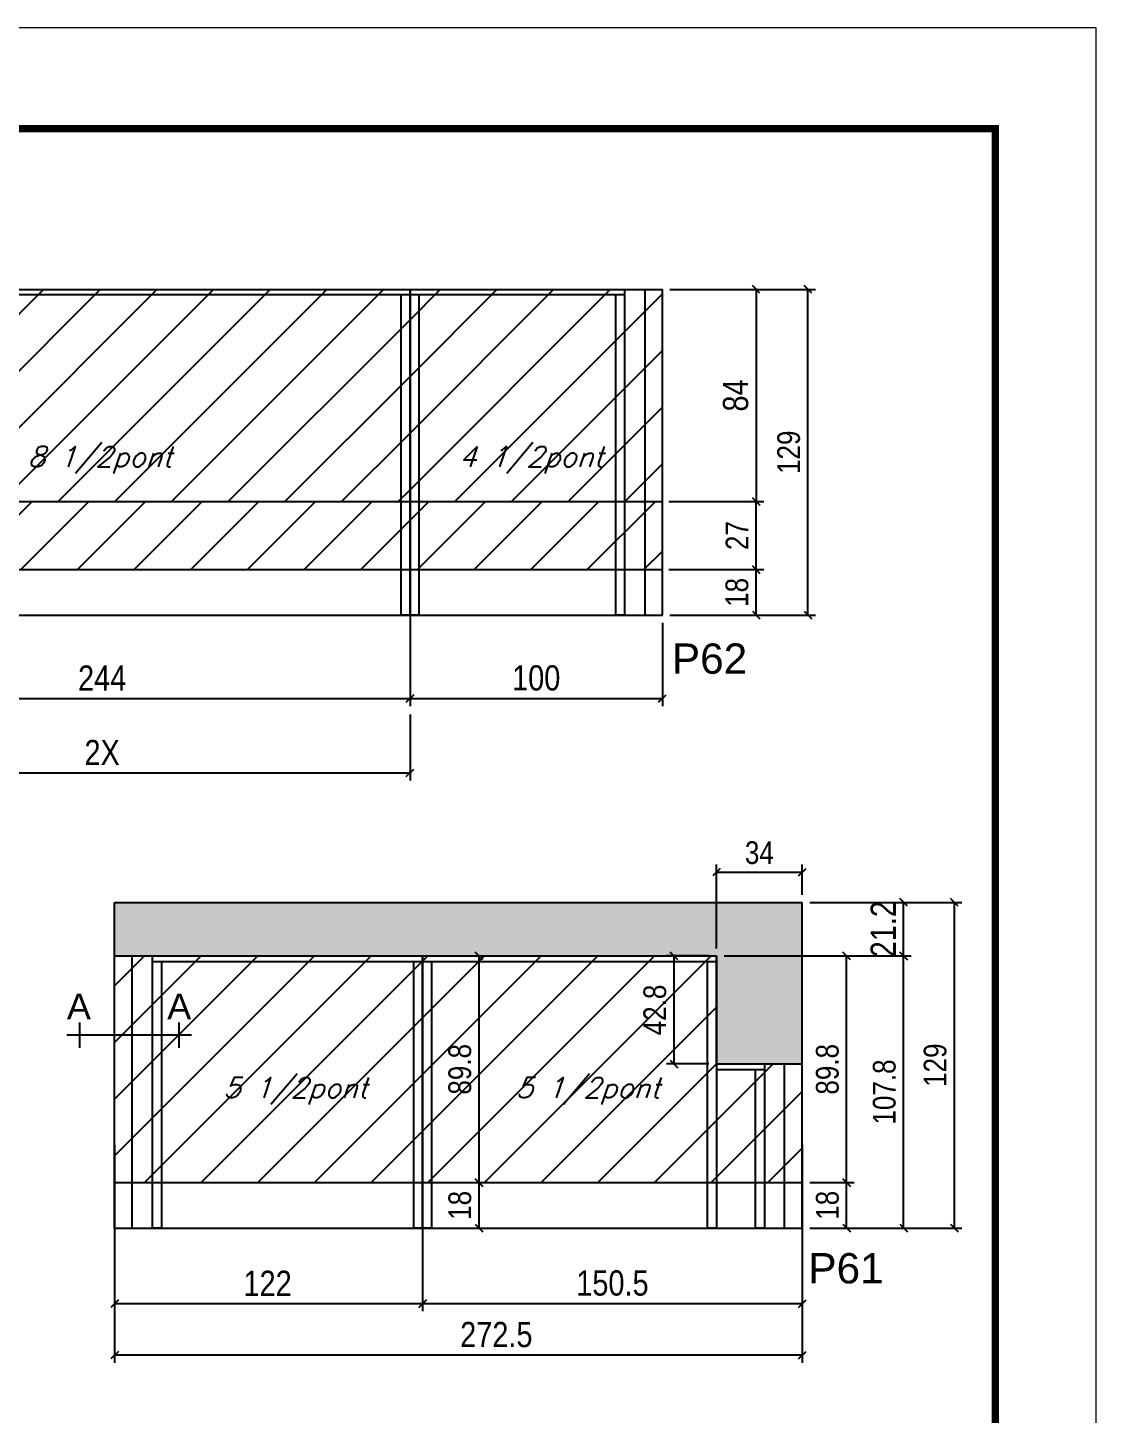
# Model space of a CAD drawing. Extents: x -20960 to -5926, y -2106 to 21915.
# Drawn here: x -9547 to -9123, y 14475 to 15024 of the extents above; entities that cross this region are included whole.
import ezdxf
from ezdxf.enums import TextEntityAlignment as Align

# ---------------------------------------------------------------- set-up
doc = ezdxf.new("R2010")
doc.units = 0
doc.linetypes.add('DASHED', pattern=[0.75, 0.5, -0.25])
for name, color, linetype in [('5', 5, 'Continuous'), ('COTA', 241, 'Continuous'), ('detalhes', 4, 'Continuous'), ('Painéis', 200, 'Continuous'), ('Reaproveitamento', 251, 'Continuous'), ('SARR_2.2x7', 40, 'Continuous'), ('SARR_3.5x7', 81, 'Continuous'), ('texto', 7, 'Continuous')]:
    doc.layers.add(name, color=color, linetype=linetype)
doc.layers.add('Folhas', color=255, linetype='Continuous', lineweight=9)
doc.layers.add('SARRAFO DE PRESSAO', color=251, linetype='DASHED', lineweight=9)
doc.styles.add('ARIAL', font='arial.ttf')
doc.styles.add('COTA TECNICA', font='techl___.ttf', dxfattribs={"height": 10})
doc.styles.add('COTA TECNICA-50', font='techl___.ttf', dxfattribs={"height": 9})
doc.styles.add('Romans', font='romans.shx')
doc.styles.get("Standard").update_dxf_attribs({"font": 'arial.ttf'})
doc.dimstyles.new('COTA PAINEL-50', dxfattribs={"dimtxt": 9, "dimasz": 3, "dimexe": 3, "dimexo": 3, "dimgap": 3, "dimtad": 1, "dimdec": 1, "dimzin": 12, "dimdsep": 46, "dimtxsty": 'COTA TECNICA-50', "dimblk1": 'OBLIQUE', "dimblk2": 'OBLIQUE', "dimsah": 1, "dimcen": 0.9, "dimclrd": 4, "dimclre": 4, "dimclrt": 240, "dimadec": 1, "dimazin": 3, "dimtfac": 1, "dimtdec": 1, "dimtmove": 0, "dimatfit": 3, "dimfxl": 1, "dimtolj": 1, "dimtzin": 12, "dimarcsym": 0})
doc.dimstyles.new('PAINEL', dxfattribs={"dimtxt": 10, "dimasz": 3, "dimexe": 3, "dimexo": 3, "dimgap": 3, "dimtad": 1, "dimdec": 1, "dimzin": 12, "dimdsep": 46, "dimtxsty": 'COTA TECNICA', "dimblk1": 'OBLIQUE', "dimblk2": 'OBLIQUE', "dimsah": 1, "dimcen": 0.9, "dimclrd": 4, "dimclre": 4, "dimclrt": 240, "dimadec": 1, "dimazin": 3, "dimtfac": 1, "dimtdec": 1, "dimtmove": 0, "dimatfit": 3, "dimfxl": 1, "dimtolj": 1, "dimtzin": 12, "dimarcsym": 0})
pattern_1 = [(45, (-1607.418, -3391.344), (-11.22532, 11.22532), [])]

# ---------------------------------------------------------------- blocks, each defined once
blk = doc.blocks.new('9999999999')
at = {"layer": 'Folhas'}
blk.add_lwpolyline([(98138.98, 34190.21), (99623.98, 34190.21), (99623.98, 35240.21), (98138.98, 35240.21)], close=True, dxfattribs=at)
at = {"layer": 'Folhas', "color": 30, "const_width": 3}
blk.add_lwpolyline([(98213.98, 34230.21), (99583.98, 34230.21), (99583.98, 35200.21), (98213.98, 35200.21)], close=True, dxfattribs=at)
blk = doc.blocks.new('_Oblique')
at = {"color": 0, "linetype": 'ByBlock', "lineweight": -2}
blk.add_line((-0.5, -0.5), (0.5, 0.5), dxfattribs=at)
blk = doc.blocks.new('*D671')
at = {"layer": 'COTA', "color": 4, "lineweight": -2, "ltscale": 25, "transparency": 16777216}
for p, q in [((-9639.42, 14751.89), (-9639.42, 14725.78)), ((-9395.42, 14751.89), (-9395.42, 14725.78)), ((-9639.42, 14728.78), (-9395.42, 14728.78))]:
    blk.add_line(p, q, dxfattribs=at)
at = {"layer": 'Defpoints', "color": 0, "ltscale": 25, "transparency": 16777216}
for p in [(-9639.42, 14754.89), (-9395.42, 14754.89), (-9395.42, 14728.78)]:
    blk.add_point(p, dxfattribs=at)
at = {"layer": 'COTA', "color": 4, "lineweight": -2, "ltscale": 25, "transparency": 16777216, "xscale": 3, "yscale": 3, "zscale": 3, "rotation": 180}
blk.add_blockref('_Oblique', (-9639.42, 14728.78), dxfattribs=at)
at = {"layer": 'COTA', "color": 4, "lineweight": -2, "ltscale": 25, "transparency": 16777216, "xscale": 3, "yscale": 3, "zscale": 3}
blk.add_blockref('_Oblique', (-9395.42, 14728.78), dxfattribs=at)
at = {"layer": 'COTA', "color": 240, "ltscale": 25, "transparency": 16777216, "insert": (-9517.42, 14736.84), "char_height": 10, "attachment_point": 5, "style": 'COTA TECNICA'}
blk.add_mtext('\\A1;2X', dxfattribs=at)
blk = doc.blocks.new('*D670')
at = {"layer": 'COTA', "color": 4, "lineweight": -2, "ltscale": 25, "transparency": 16777216}
for p, q in [((-9639.42, 14806.27), (-9639.42, 14755.24)), ((-9395.42, 14806.27), (-9395.42, 14755.24)), ((-9639.42, 14758.24), (-9395.42, 14758.24))]:
    blk.add_line(p, q, dxfattribs=at)
at = {"layer": 'Defpoints', "color": 0, "ltscale": 25, "transparency": 16777216}
for p in [(-9639.42, 14809.27), (-9395.42, 14809.27), (-9395.42, 14758.24)]:
    blk.add_point(p, dxfattribs=at)
at = {"layer": 'COTA', "color": 4, "lineweight": -2, "ltscale": 25, "transparency": 16777216, "xscale": 3, "yscale": 3, "zscale": 3, "rotation": 180}
blk.add_blockref('_Oblique', (-9639.42, 14758.24), dxfattribs=at)
at = {"layer": 'COTA', "color": 4, "lineweight": -2, "ltscale": 25, "transparency": 16777216, "xscale": 3, "yscale": 3, "zscale": 3}
blk.add_blockref('_Oblique', (-9395.42, 14758.24), dxfattribs=at)
at = {"layer": 'COTA', "color": 240, "ltscale": 25, "transparency": 16777216, "insert": (-9517.42, 14766.31), "char_height": 10, "attachment_point": 5, "style": 'COTA TECNICA'}
blk.add_mtext('\\A1;244', dxfattribs=at)
blk = doc.blocks.new('*D686')
at = {"layer": 'COTA', "color": 4, "lineweight": -2, "ltscale": 25, "transparency": 16777216}
for p, q in [((-9292.42, 14920.27), (-9255.28, 14920.27)), ((-9258.28, 14920.27), (-9258.28, 14836.27)), ((-9292.89, 14836.27), (-9255.28, 14836.27))]:
    blk.add_line(p, q, dxfattribs=at)
at = {"layer": 'Defpoints', "color": 0, "ltscale": 25, "transparency": 16777216}
for p in [(-9295.42, 14920.27), (-9295.89, 14836.27), (-9258.28, 14836.27)]:
    blk.add_point(p, dxfattribs=at)
at = {"layer": 'COTA', "color": 4, "lineweight": -2, "ltscale": 25, "transparency": 16777216, "xscale": 3, "yscale": 3, "zscale": 3}
for p, rotation in [((-9258.28, 14920.27), 90), ((-9258.28, 14836.27), 270)]:
    blk.add_blockref('_Oblique', p, dxfattribs=dict(at, rotation=rotation))
at = {"layer": 'COTA', "color": 240, "ltscale": 25, "transparency": 16777216, "insert": (-9266.37, 14878.27), "char_height": 10, "attachment_point": 5, "rotation": 90, "style": 'COTA TECNICA'}
blk.add_mtext('\\A1;84', dxfattribs=at)
blk = doc.blocks.new('*D672')
at = {"layer": 'COTA', "color": 4, "lineweight": -2, "ltscale": 25, "transparency": 16777216}
for p, q in [((-9395.42, 14806.27), (-9395.42, 14755.24)), ((-9295.42, 14788.27), (-9295.42, 14755.24)), ((-9395.42, 14758.24), (-9295.42, 14758.24))]:
    blk.add_line(p, q, dxfattribs=at)
at = {"layer": 'Defpoints', "color": 0, "ltscale": 25, "transparency": 16777216}
for p in [(-9395.42, 14809.27), (-9295.42, 14791.27), (-9295.42, 14758.24)]:
    blk.add_point(p, dxfattribs=at)
at = {"layer": 'COTA', "color": 4, "lineweight": -2, "ltscale": 25, "transparency": 16777216, "xscale": 3, "yscale": 3, "zscale": 3, "rotation": 180}
blk.add_blockref('_Oblique', (-9395.42, 14758.24), dxfattribs=at)
at = {"layer": 'COTA', "color": 4, "lineweight": -2, "ltscale": 25, "transparency": 16777216, "xscale": 3, "yscale": 3, "zscale": 3}
blk.add_blockref('_Oblique', (-9295.42, 14758.24), dxfattribs=at)
at = {"layer": 'COTA', "color": 240, "ltscale": 25, "transparency": 16777216, "insert": (-9345.42, 14766.34), "char_height": 10, "attachment_point": 5, "style": 'COTA TECNICA'}
blk.add_mtext('\\A1;100', dxfattribs=at)
blk = doc.blocks.new('*D688')
at = {"layer": 'COTA', "color": 4, "lineweight": -2, "transparency": 16777216}
for p, q in [((-9292.89, 14836.27), (-9255.28, 14836.27)), ((-9258.28, 14809.27), (-9258.28, 14836.27)), ((-9292.89, 14809.27), (-9255.28, 14809.27))]:
    blk.add_line(p, q, dxfattribs=at)
at = {"layer": 'Defpoints', "color": 0, "transparency": 16777216}
for p in [(-9295.89, 14836.27), (-9258.28, 14836.27), (-9295.89, 14809.27)]:
    blk.add_point(p, dxfattribs=at)
at = {"layer": 'COTA', "color": 4, "lineweight": -2, "transparency": 16777216, "xscale": 3, "yscale": 3, "zscale": 3}
for p, rotation in [((-9258.28, 14836.27), 90), ((-9258.28, 14809.27), 270)]:
    blk.add_blockref('_Oblique', p, dxfattribs=dict(at, rotation=rotation))
at = {"layer": 'COTA', "color": 240, "transparency": 16777216, "insert": (-9265.84, 14822.77), "char_height": 9, "attachment_point": 5, "rotation": 90, "style": 'COTA TECNICA-50'}
blk.add_mtext('\\A1;27', dxfattribs=at)
blk = doc.blocks.new('*D690')
at = {"layer": 'COTA', "color": 4, "lineweight": -2, "transparency": 16777216}
for p, q in [((-9292.42, 14920.27), (-9234.76, 14920.27)), ((-9237.76, 14791.27), (-9237.76, 14920.27)), ((-9292.42, 14791.27), (-9234.76, 14791.27))]:
    blk.add_line(p, q, dxfattribs=at)
at = {"layer": 'Defpoints', "color": 0, "transparency": 16777216}
for p in [(-9295.42, 14920.27), (-9237.76, 14920.27), (-9295.42, 14791.27)]:
    blk.add_point(p, dxfattribs=at)
at = {"layer": 'COTA', "color": 4, "lineweight": -2, "transparency": 16777216, "xscale": 3, "yscale": 3, "zscale": 3}
for p, rotation in [((-9237.76, 14920.27), 90), ((-9237.76, 14791.27), 270)]:
    blk.add_blockref('_Oblique', p, dxfattribs=dict(at, rotation=rotation))
at = {"layer": 'COTA', "color": 240, "transparency": 16777216, "insert": (-9245.34, 14855.77), "char_height": 9, "attachment_point": 5, "rotation": 90, "style": 'COTA TECNICA-50'}
blk.add_mtext('\\A1;129', dxfattribs=at)
blk = doc.blocks.new('*D680')
at = {"layer": 'COTA', "color": 4, "lineweight": -2, "ltscale": 25, "transparency": 16777216}
for p, q in [((-9512.46, 14581.46), (-9512.46, 14515.53)), ((-9390.46, 14581.46), (-9390.46, 14515.53)), ((-9512.46, 14518.53), (-9390.46, 14518.53))]:
    blk.add_line(p, q, dxfattribs=at)
at = {"layer": 'Defpoints', "color": 0, "ltscale": 25, "transparency": 16777216}
for p in [(-9512.46, 14584.46), (-9390.46, 14584.46), (-9390.46, 14518.53)]:
    blk.add_point(p, dxfattribs=at)
at = {"layer": 'COTA', "color": 4, "lineweight": -2, "ltscale": 25, "transparency": 16777216, "xscale": 3, "yscale": 3, "zscale": 3, "rotation": 180}
blk.add_blockref('_Oblique', (-9512.46, 14518.53), dxfattribs=at)
at = {"layer": 'COTA', "color": 4, "lineweight": -2, "ltscale": 25, "transparency": 16777216, "xscale": 3, "yscale": 3, "zscale": 3}
blk.add_blockref('_Oblique', (-9390.46, 14518.53), dxfattribs=at)
at = {"layer": 'COTA', "color": 240, "ltscale": 25, "transparency": 16777216, "insert": (-9451.86, 14526.59), "char_height": 10, "attachment_point": 5, "style": 'COTA TECNICA'}
blk.add_mtext('\\A1;122', dxfattribs=at)
blk = doc.blocks.new('*D691')
at = {"layer": 'COTA', "color": 4, "lineweight": -2, "ltscale": 25, "transparency": 16777216}
for p, q in [((-9236.99, 14677.46), (-9196.85, 14677.46)), ((-9199.85, 14656.26), (-9199.85, 14677.46)), ((-9236.99, 14656.26), (-9196.85, 14656.26))]:
    blk.add_line(p, q, dxfattribs=at)
at = {"layer": 'Defpoints', "color": 0, "ltscale": 25, "transparency": 16777216}
for p in [(-9239.99, 14677.46), (-9199.85, 14677.46), (-9239.99, 14656.26)]:
    blk.add_point(p, dxfattribs=at)
at = {"layer": 'COTA', "color": 4, "lineweight": -2, "ltscale": 25, "transparency": 16777216, "xscale": 3, "yscale": 3, "zscale": 3}
for p, rotation in [((-9199.85, 14677.46), 90), ((-9199.85, 14656.26), 270)]:
    blk.add_blockref('_Oblique', p, dxfattribs=dict(at, rotation=rotation))
at = {"layer": 'COTA', "color": 240, "ltscale": 25, "transparency": 16777216, "insert": (-9207.91, 14666.86), "char_height": 10, "attachment_point": 5, "rotation": 90, "style": 'COTA TECNICA'}
blk.add_mtext('\\A1;21.2', dxfattribs=at)
blk = doc.blocks.new('*D682')
at = {"layer": 'COTA', "color": 4, "lineweight": -2, "ltscale": 25, "transparency": 16777216}
for p, q in [((-9390.46, 14581.46), (-9390.46, 14515.53)), ((-9239.99, 14581.46), (-9239.99, 14515.53)), ((-9390.46, 14518.53), (-9239.99, 14518.53))]:
    blk.add_line(p, q, dxfattribs=at)
at = {"layer": 'Defpoints', "color": 0, "ltscale": 25, "transparency": 16777216}
for p in [(-9390.46, 14584.46), (-9239.99, 14584.46), (-9239.99, 14518.53)]:
    blk.add_point(p, dxfattribs=at)
at = {"layer": 'COTA', "color": 4, "lineweight": -2, "ltscale": 25, "transparency": 16777216, "xscale": 3, "yscale": 3, "zscale": 3, "rotation": 180}
blk.add_blockref('_Oblique', (-9390.46, 14518.53), dxfattribs=at)
at = {"layer": 'COTA', "color": 4, "lineweight": -2, "ltscale": 25, "transparency": 16777216, "xscale": 3, "yscale": 3, "zscale": 3}
blk.add_blockref('_Oblique', (-9239.99, 14518.53), dxfattribs=at)
at = {"layer": 'COTA', "color": 240, "ltscale": 25, "transparency": 16777216, "insert": (-9315.22, 14526.64), "char_height": 10, "attachment_point": 5, "style": 'COTA TECNICA'}
blk.add_mtext('\\A1;150.5', dxfattribs=at)
blk = doc.blocks.new('*D683')
at = {"layer": 'COTA', "color": 4, "lineweight": -2, "ltscale": 25, "transparency": 16777216}
for p, q in [((-9512.46, 14581.46), (-9512.46, 14495.11)), ((-9239.99, 14581.46), (-9239.99, 14495.11)), ((-9239.99, 14498.11), (-9512.46, 14498.11))]:
    blk.add_line(p, q, dxfattribs=at)
at = {"layer": 'Defpoints', "color": 0, "ltscale": 25, "transparency": 16777216}
for p in [(-9512.46, 14584.46), (-9239.99, 14584.46), (-9512.46, 14498.11)]:
    blk.add_point(p, dxfattribs=at)
at = {"layer": 'COTA', "color": 4, "lineweight": -2, "ltscale": 25, "transparency": 16777216, "xscale": 3, "yscale": 3, "zscale": 3, "rotation": 180}
blk.add_blockref('_Oblique', (-9512.46, 14498.11), dxfattribs=at)
at = {"layer": 'COTA', "color": 4, "lineweight": -2, "ltscale": 25, "transparency": 16777216, "xscale": 3, "yscale": 3, "zscale": 3}
blk.add_blockref('_Oblique', (-9239.99, 14498.11), dxfattribs=at)
at = {"layer": 'COTA', "color": 240, "ltscale": 25, "transparency": 16777216, "insert": (-9361.22, 14506.22), "char_height": 10, "attachment_point": 5, "style": 'COTA TECNICA'}
blk.add_mtext('\\A1;272.5', dxfattribs=at)
blk = doc.blocks.new('*D695')
at = {"layer": 'COTA', "color": 4, "lineweight": -2, "transparency": 16777216}
for p, q in [((-9385.54, 14566.46), (-9365.06, 14566.46)), ((-9368.06, 14548.46), (-9368.06, 14566.46)), ((-9385.54, 14548.46), (-9365.06, 14548.46))]:
    blk.add_line(p, q, dxfattribs=at)
at = {"layer": 'Defpoints', "color": 0, "transparency": 16777216}
for p in [(-9388.54, 14566.46), (-9368.06, 14566.46), (-9388.54, 14548.46)]:
    blk.add_point(p, dxfattribs=at)
at = {"layer": 'COTA', "color": 4, "lineweight": -2, "transparency": 16777216, "xscale": 3, "yscale": 3, "zscale": 3}
for p, rotation in [((-9368.06, 14566.46), 90), ((-9368.06, 14548.46), 270)]:
    blk.add_blockref('_Oblique', p, dxfattribs=dict(at, rotation=rotation))
at = {"layer": 'COTA', "color": 240, "transparency": 16777216, "insert": (-9375.65, 14557.46), "char_height": 9, "attachment_point": 5, "rotation": 90, "style": 'COTA TECNICA-50'}
blk.add_mtext('\\A1;18', dxfattribs=at)
blk = doc.blocks.new('*D696')
at = {"layer": 'COTA', "color": 4, "lineweight": -2, "transparency": 16777216}
for p, q in [((-9236.99, 14677.46), (-9176.74, 14677.46)), ((-9179.74, 14548.49), (-9179.74, 14677.46)), ((-9236.99, 14548.49), (-9176.74, 14548.49))]:
    blk.add_line(p, q, dxfattribs=at)
at = {"layer": 'Defpoints', "color": 0, "transparency": 16777216}
for p in [(-9239.99, 14677.46), (-9179.74, 14677.46), (-9239.99, 14548.49)]:
    blk.add_point(p, dxfattribs=at)
at = {"layer": 'COTA', "color": 4, "lineweight": -2, "transparency": 16777216, "xscale": 3, "yscale": 3, "zscale": 3}
for p, rotation in [((-9179.74, 14677.46), 90), ((-9179.74, 14548.49), 270)]:
    blk.add_blockref('_Oblique', p, dxfattribs=dict(at, rotation=rotation))
at = {"layer": 'COTA', "color": 240, "transparency": 16777216, "insert": (-9187.31, 14612.98), "char_height": 9, "attachment_point": 5, "rotation": 90, "style": 'COTA TECNICA-50'}
blk.add_mtext('\\A1;129', dxfattribs=at)
blk = doc.blocks.new('*D697')
at = {"layer": 'COTA', "color": 4, "lineweight": -2, "transparency": 16777216}
for p, q in [((-9270.99, 14656.26), (-9219.43, 14656.26)), ((-9222.43, 14566.46), (-9222.43, 14656.26)), ((-9236.99, 14566.46), (-9219.43, 14566.46))]:
    blk.add_line(p, q, dxfattribs=at)
at = {"layer": 'Defpoints', "color": 0, "transparency": 16777216}
for p in [(-9273.99, 14656.26), (-9222.43, 14656.26), (-9239.99, 14566.46)]:
    blk.add_point(p, dxfattribs=at)
at = {"layer": 'COTA', "color": 4, "lineweight": -2, "transparency": 16777216, "xscale": 3, "yscale": 3, "zscale": 3}
for p, rotation in [((-9222.43, 14656.26), 90), ((-9222.43, 14566.46), 270)]:
    blk.add_blockref('_Oblique', p, dxfattribs=dict(at, rotation=rotation))
at = {"layer": 'COTA', "color": 240, "transparency": 16777216, "insert": (-9230.02, 14611.36), "char_height": 9, "attachment_point": 5, "rotation": 90, "style": 'COTA TECNICA-50'}
blk.add_mtext('\\A1;89.8', dxfattribs=at)
blk = doc.blocks.new('*D698')
at = {"layer": 'COTA', "color": 4, "lineweight": -2, "transparency": 16777216}
for p, q in [((-9276.99, 14656.26), (-9293.79, 14656.26)), ((-9290.79, 14613.46), (-9290.79, 14656.26)), ((-9276.99, 14613.46), (-9293.79, 14613.46))]:
    blk.add_line(p, q, dxfattribs=at)
at = {"layer": 'Defpoints', "color": 0, "transparency": 16777216}
for p in [(-9290.79, 14656.26), (-9273.99, 14656.26), (-9273.99, 14613.46)]:
    blk.add_point(p, dxfattribs=at)
at = {"layer": 'COTA', "color": 4, "lineweight": -2, "transparency": 16777216, "xscale": 3, "yscale": 3, "zscale": 3}
for p, rotation in [((-9290.79, 14656.26), 90), ((-9290.79, 14613.46), 270)]:
    blk.add_blockref('_Oblique', p, dxfattribs=dict(at, rotation=rotation))
at = {"layer": 'COTA', "color": 240, "transparency": 16777216, "insert": (-9298.38, 14634.86), "char_height": 9, "attachment_point": 5, "rotation": 90, "style": 'COTA TECNICA-50'}
blk.add_mtext('\\A1;42.8', dxfattribs=at)
blk = doc.blocks.new('*D699')
at = {"layer": 'COTA', "color": 4, "lineweight": -2, "transparency": 16777216}
for p, q in [((-9273.99, 14659.26), (-9273.99, 14692.43)), ((-9239.99, 14680.46), (-9239.99, 14692.43)), ((-9273.99, 14689.43), (-9239.99, 14689.43))]:
    blk.add_line(p, q, dxfattribs=at)
at = {"layer": 'Defpoints', "color": 0, "transparency": 16777216}
for p in [(-9239.99, 14689.43), (-9239.99, 14677.46), (-9273.99, 14656.26)]:
    blk.add_point(p, dxfattribs=at)
at = {"layer": 'COTA', "color": 4, "lineweight": -2, "transparency": 16777216, "xscale": 3, "yscale": 3, "zscale": 3, "rotation": 180}
blk.add_blockref('_Oblique', (-9273.99, 14689.43), dxfattribs=at)
at = {"layer": 'COTA', "color": 4, "lineweight": -2, "transparency": 16777216, "xscale": 3, "yscale": 3, "zscale": 3}
blk.add_blockref('_Oblique', (-9239.99, 14689.43), dxfattribs=at)
at = {"layer": 'COTA', "color": 240, "transparency": 16777216, "insert": (-9256.99, 14697.12), "char_height": 9, "attachment_point": 5, "style": 'COTA TECNICA-50'}
blk.add_mtext('\\A1;34', dxfattribs=at)
blk = doc.blocks.new('*D712')
at = {"layer": 'COTA', "color": 4, "lineweight": -2, "transparency": 16777216}
for p, q in [((-9387.46, 14656.26), (-9365.06, 14656.26)), ((-9368.06, 14566.46), (-9368.06, 14656.26)), ((-9387.46, 14566.46), (-9365.06, 14566.46))]:
    blk.add_line(p, q, dxfattribs=at)
at = {"layer": 'Defpoints', "color": 0, "transparency": 16777216}
for p in [(-9390.46, 14656.26), (-9368.06, 14656.26), (-9390.46, 14566.46)]:
    blk.add_point(p, dxfattribs=at)
at = {"layer": 'COTA', "color": 4, "lineweight": -2, "transparency": 16777216, "xscale": 3, "yscale": 3, "zscale": 3}
for p, rotation in [((-9368.06, 14656.26), 90), ((-9368.06, 14566.46), 270)]:
    blk.add_blockref('_Oblique', p, dxfattribs=dict(at, rotation=rotation))
at = {"layer": 'COTA', "color": 240, "transparency": 16777216, "insert": (-9375.66, 14611.36), "char_height": 9, "attachment_point": 5, "rotation": 90, "style": 'COTA TECNICA-50'}
blk.add_mtext('\\A1;89.8', dxfattribs=at)
blk = doc.blocks.new('*D713')
at = {"layer": 'COTA', "color": 4, "lineweight": -2, "transparency": 16777216}
for p, q in [((-9236.99, 14566.46), (-9219.43, 14566.46)), ((-9222.43, 14548.49), (-9222.43, 14566.46)), ((-9236.99, 14548.49), (-9219.43, 14548.49))]:
    blk.add_line(p, q, dxfattribs=at)
at = {"layer": 'Defpoints', "color": 0, "transparency": 16777216}
for p in [(-9239.99, 14566.46), (-9222.43, 14566.46), (-9239.99, 14548.49)]:
    blk.add_point(p, dxfattribs=at)
at = {"layer": 'COTA', "color": 4, "lineweight": -2, "transparency": 16777216, "xscale": 3, "yscale": 3, "zscale": 3}
for p, rotation in [((-9222.43, 14566.46), 90), ((-9222.43, 14548.49), 270)]:
    blk.add_blockref('_Oblique', p, dxfattribs=dict(at, rotation=rotation))
at = {"layer": 'COTA', "color": 240, "transparency": 16777216, "insert": (-9230.01, 14557.48), "char_height": 9, "attachment_point": 5, "rotation": 90, "style": 'COTA TECNICA-50'}
blk.add_mtext('\\A1;18', dxfattribs=at)
blk = doc.blocks.new('*D714')
at = {"layer": 'COTA', "color": 4, "lineweight": -2, "transparency": 16777216}
for p, q in [((-9236.99, 14656.26), (-9196.85, 14656.26)), ((-9199.85, 14548.46), (-9199.85, 14656.26)), ((-9236.99, 14548.46), (-9196.85, 14548.46))]:
    blk.add_line(p, q, dxfattribs=at)
at = {"layer": 'Defpoints', "color": 0, "transparency": 16777216}
for p in [(-9239.99, 14656.26), (-9199.85, 14656.26), (-9239.99, 14548.46)]:
    blk.add_point(p, dxfattribs=at)
at = {"layer": 'COTA', "color": 4, "lineweight": -2, "transparency": 16777216, "xscale": 3, "yscale": 3, "zscale": 3}
for p, rotation in [((-9199.85, 14656.26), 90), ((-9199.85, 14548.46), 270)]:
    blk.add_blockref('_Oblique', p, dxfattribs=dict(at, rotation=rotation))
at = {"layer": 'COTA', "color": 240, "transparency": 16777216, "insert": (-9207.46, 14602.36), "char_height": 9, "attachment_point": 5, "rotation": 90, "style": 'COTA TECNICA-50'}
blk.add_mtext('\\A1;107.8', dxfattribs=at)
blk = doc.blocks.new('*D716')
at = {"layer": 'COTA', "color": 4, "lineweight": -2, "transparency": 16777216}
for p, q in [((-9292.42, 14809.27), (-9255.28, 14809.27)), ((-9258.28, 14791.27), (-9258.28, 14809.27)), ((-9292.42, 14791.27), (-9255.28, 14791.27))]:
    blk.add_line(p, q, dxfattribs=at)
at = {"layer": 'Defpoints', "color": 0, "transparency": 16777216}
for p in [(-9295.42, 14809.27), (-9258.28, 14809.27), (-9295.42, 14791.27)]:
    blk.add_point(p, dxfattribs=at)
at = {"layer": 'COTA', "color": 4, "lineweight": -2, "transparency": 16777216, "xscale": 3, "yscale": 3, "zscale": 3}
for p, rotation in [((-9258.28, 14809.27), 90), ((-9258.28, 14791.27), 270)]:
    blk.add_blockref('_Oblique', p, dxfattribs=dict(at, rotation=rotation))
at = {"layer": 'COTA', "color": 240, "transparency": 16777216, "insert": (-9265.86, 14800.27), "char_height": 9, "attachment_point": 5, "rotation": 90, "style": 'COTA TECNICA-50'}
blk.add_mtext('\\A1;18', dxfattribs=at)

msp = doc.modelspace()

# ---------------------------------------------------------------- hatches: boundary and pattern name
at = {"layer": 'COTA', "linetype": 'ByBlock'}
h = msp.add_hatch(dxfattribs=at)
h.set_pattern_fill('AR-CONC', color=256, scale=0.03)
h.set_pattern_definition([(50, (-3161.5, -1148.575), (5.4655401, -0.4781726), [0.5715, -6.2865]), (355, (-3161.5, -1148.575), (-1.0573026, 5.7317054), [0.4572, -5.0292175]), (100.451445, (-3161.0445, -1148.615), (4.4082374, 5.2535326), [0.4857003, -5.3427073]), (46.1842, (-3161.5, -1147.051), (8.1323712, -1.2612698), [0.85725, -9.42975]), (96.63556, (-3160.822, -1147.156), (7.122124, 7.4227837), [0.7285507, -8.0140682]), (351.18415, (-3161.5, -1147.051), (7.122124, 7.4227837), [0.685799, -7.543792]), (21, (-3160.738, -1147.432), (4.5484317, -3.067956), [0.5715, -6.2865]), (326, (-3160.738, -1147.432), (1.8540609, 5.525639), [0.4572, -5.0292]), (71.451445, (-3160.359, -1147.688), (6.4024926, 2.457683), [0.4857003, -5.3426981]), (37.5, (-3161.5, -1148.5751), (0.0926581, 2.53665117), [0, -4.96824, 0, -5.1054, 0, -5.04825]), (7.5, (-3161.5, -1148.575), (2.00458988, 3.00541724), [0, -2.91084, 0, -4.85394, 0, -1.92405]), (327.5, (-3163.1993, -1148.5751), (4.06771786, -0.17186232), [0, -1.905, 0, -5.9436, 0, -7.8867]), (317.5, (-3163.9613, -1148.575), (4.44387544, 0.7627947), [0, -2.4765, 0, -3.94716, 0, -5.6007])])
h.paths.add_polyline_path([(-9239.99, 14677.46), (-9512.46, 14677.46), (-9512.46, 14656.26), (-9273.99, 14656.26), (-9273.99, 14613.46), (-9239.99, 14613.46)])
at = {"layer": 'Reaproveitamento'}
h = msp.add_hatch(dxfattribs=at)
h.set_pattern_fill('ANSI31', color=256, scale=5)
h.set_pattern_definition(pattern_1)
h.paths.add_polyline_path([(-9395.42, 14836.27), (-9395.42, 14920.27), (-9639.42, 14920.27), (-9639.42, 14836.27)])
h = msp.add_hatch(dxfattribs=at)
h.set_pattern_fill('ANSI31', color=256, scale=5)
h.set_pattern_definition(pattern_1)
h.paths.add_polyline_path([(-9295.42, 14836.27), (-9295.42, 14920.27), (-9395.42, 14920.27), (-9395.42, 14836.27)])
at = {"layer": 'Reaproveitamento', "transparency": 33554684}
h = msp.add_hatch(dxfattribs=at)
h.set_pattern_fill('ANSI31', color=256, scale=5)
h.paths.add_polyline_path([(-9639.42, 14836.27), (-9639.42, 14809.27), (-9395.42, 14809.27), (-9395.42, 14836.27)])
h = msp.add_hatch(dxfattribs=at)
h.set_pattern_fill('ANSI31', color=256, scale=5)
h.paths.add_polyline_path([(-9395.42, 14836.27), (-9395.42, 14809.27), (-9295.42, 14809.27), (-9295.42, 14836.27)])
h = msp.add_hatch(dxfattribs=at)
h.set_pattern_fill('ANSI31', color=256, scale=5)
h.paths.add_polyline_path([(-9512.46, 14566.46), (-9390.46, 14566.46), (-9390.46, 14656.26), (-9512.46, 14656.26)])
h = msp.add_hatch(dxfattribs=at)
h.set_pattern_fill('ANSI31', color=256, scale=5)
h.paths.add_polyline_path([(-9239.99, 14566.46), (-9239.99, 14613.46), (-9273.99, 14613.46), (-9273.99, 14656.26), (-9390.46, 14656.26), (-9390.46, 14566.46)])

# ---------------------------------------------------------------- linework, layer by layer
at = {"layer": 'COTA', "linetype": 'ByBlock'}
for p, q in [((-9512.46, 14677.46), (-9239.99, 14677.46)), ((-9512.46, 14656.26), (-9512.46, 14677.46)), ((-9239.99, 14613.46), (-9239.99, 14677.46))]:
    msp.add_line(p, q, dxfattribs=at)
at = {"layer": 'detalhes'}
for p, q in [((-9526.43, 14629.86), (-9526.43, 14619.86)), ((-9487.07, 14629.86), (-9487.07, 14619.86)), ((-9482.07, 14624.86), (-9531.43, 14624.86))]:
    msp.add_line(p, q, dxfattribs=at)
at = {"layer": 'Painéis'}
for p, q in [((-9883.42, 14920.27), (-9295.42, 14920.27)), ((-9883.42, 14836.27), (-9295.42, 14836.27)), ((-9883.42, 14809.27), (-9295.42, 14809.27)), ((-9883.42, 14791.27), (-9295.42, 14791.27)), ((-9512.46, 14656.26), (-9273.99, 14656.26)), ((-9512.46, 14566.46), (-9239.99, 14566.46)), ((-9512.46, 14548.46), (-9239.99, 14548.46))]:
    msp.add_line(p, q, dxfattribs=at)
at = {"layer": 'Painéis', "ltscale": 25}
for p, q in [((-9395.42, 14791.27), (-9395.42, 14920.27)), ((-9295.42, 14791.27), (-9295.42, 14920.27)), ((-9512.46, 14548.46), (-9512.46, 14656.26)), ((-9390.46, 14548.46), (-9390.46, 14656.26)), ((-9273.99, 14613.46), (-9273.99, 14656.26)), ((-9273.99, 14613.46), (-9239.99, 14613.46)), ((-9239.99, 14548.46), (-9239.99, 14613.46))]:
    msp.add_line(p, q, dxfattribs=at)
at = {"layer": 'SARR_2.2x7', "linetype": 'Continuous'}
for p, q in [((-9395.42, 14918.07), (-9639.42, 14918.07)), ((-9310.42, 14918.07), (-9395.42, 14918.07)), ((-9302.42, 14920.27), (-9302.42, 14836.27)), ((-9302.42, 14836.27), (-9302.42, 14809.27)), ((-9302.42, 14809.27), (-9302.42, 14791.27)), ((-9505.46, 14566.46), (-9505.46, 14656.26)), ((-9497.46, 14654.06), (-9390.46, 14654.06)), ((-9390.46, 14654.06), (-9273.99, 14654.06)), ((-9273.99, 14611.26), (-9254.99, 14611.26)), ((-9246.99, 14566.46), (-9246.99, 14613.46)), ((-9505.46, 14548.46), (-9505.46, 14566.46)), ((-9246.99, 14548.46), (-9246.99, 14566.46))]:
    msp.add_line(p, q, dxfattribs=at)
at = {"layer": 'SARR_3.5x7'}
for points in [[(-9395.42, 14920.27), (-9395.42, 14791.27), (-9398.92, 14791.27), (-9398.92, 14918.07)], [(-9391.92, 14918.07), (-9391.92, 14791.27), (-9395.42, 14791.27), (-9395.42, 14920.27)], [(-9310.42, 14920.27), (-9310.42, 14791.27), (-9313.92, 14791.27), (-9313.92, 14918.07)], [(-9493.96, 14654.06), (-9493.96, 14548.46), (-9497.46, 14548.46), (-9497.46, 14656.26)], [(-9390.46, 14656.26), (-9390.46, 14548.46), (-9393.96, 14548.46), (-9393.96, 14654.06)], [(-9386.96, 14654.06), (-9386.96, 14548.46), (-9390.46, 14548.46), (-9390.46, 14656.26)], [(-9273.99, 14656.26), (-9273.99, 14548.46), (-9277.49, 14548.46), (-9277.49, 14654.06)], [(-9254.99, 14613.46), (-9254.99, 14548.46), (-9258.49, 14548.46), (-9258.49, 14611.26)]]:
    msp.add_lwpolyline(points, dxfattribs=at)

# ---------------------------------------------------------------- block references
at = {"layer": 'SARRAFO DE PRESSAO', "color": 6, "linetype": 'ByBlock'}
msp.add_blockref('9999999999', (-108747.48, -20216.26), dxfattribs=at)

# ---------------------------------------------------------------- texts
at = {"layer": '5', "linetype": 'Continuous'}
for s, p in [('P62', (-9291.65, 14768.04)), ('P61', (-9237.59, 14526.56))]:
    msp.add_text(s, height=12, rotation=0, dxfattribs=at).set_placement(p)
at = {"layer": 'detalhes', "color": 0, "linetype": 'Continuous', "style": 'ARIAL'}
for p in [(-9526.63, 14636.27), (-9486.87, 14636.27)]:
    msp.add_text('A', height=10.22, dxfattribs=at).set_placement(p, align=Align.MIDDLE_CENTER)
at = {"layer": 'texto', "color": 2, "char_height": 8, "attachment_point": 5, "style": 'Romans'}
for s, insert in [('{\\Q19;\\C256;8 1/2pont}', (-9518.31, 14852.72)), ('{\\Q19;\\C256;4 1/2pont}', (-9347.45, 14852.72)), ('{\\Q19;\\C256;5 1/2pont}', (-9440.89, 14602.73)), ('{\\Q19;\\C256;5 1/2pont}', (-9324.95, 14602.73))]:
    msp.add_mtext(s, dxfattribs=dict(at, insert=insert))

# ---------------------------------------------------------------- dimensions: what is measured, and where the dimension line sits
at = {"layer": 'COTA', "ltscale": 25}
dim = msp.add_linear_dim(base=(-9258.28, 14836.27), p1=(-9295.42, 14920.27), p2=(-9295.89, 14836.27), angle=90, dimstyle='PAINEL', dxfattribs=at)
dim.commit()
dim.dimension.update_dxf_attribs({"geometry": '*D686', "text_midpoint": (-9266.37, 14878.27)})
at = {"layer": 'COTA'}
for base, p1, p2, picture, middle in [((-9237.76, 14920.27), (-9295.42, 14791.27), (-9295.42, 14920.27), '*D690', (-9245.34, 14855.77)), ((-9258.28, 14836.27), (-9295.89, 14809.27), (-9295.89, 14836.27), '*D688', (-9265.84, 14822.77)), ((-9258.28, 14809.27), (-9295.42, 14791.27), (-9295.42, 14809.27), '*D716', (-9265.86, 14800.27)), ((-9179.74, 14677.46), (-9239.99, 14548.49), (-9239.99, 14677.46), '*D696', (-9187.31, 14612.98)), ((-9368.06, 14656.26), (-9390.46, 14566.46), (-9390.46, 14656.26), '*D712', (-9375.66, 14611.36)), ((-9290.79, 14656.26), (-9273.99, 14613.46), (-9273.99, 14656.26), '*D698', (-9298.38, 14634.86)), ((-9222.43, 14656.26), (-9239.99, 14566.46), (-9273.99, 14656.26), '*D697', (-9230.02, 14611.36)), ((-9199.85, 14656.26), (-9239.99, 14548.46), (-9239.99, 14656.26), '*D714', (-9207.46, 14602.36)), ((-9368.06, 14566.46), (-9388.54, 14548.46), (-9388.54, 14566.46), '*D695', (-9375.65, 14557.46)), ((-9222.43, 14566.46), (-9239.99, 14548.49), (-9239.99, 14566.46), '*D713', (-9230.01, 14557.48))]:
    dim = msp.add_linear_dim(base=base, p1=p1, p2=p2, angle=90, dimstyle='COTA PAINEL-50', dxfattribs=at)
    dim.commit()
    dim.dimension.update_dxf_attribs({"geometry": picture, "text_midpoint": middle})
at = {"layer": 'COTA', "ltscale": 25}
for base, p1, p2, picture, middle in [((-9395.42, 14758.24), (-9639.42, 14809.27), (-9395.42, 14809.27), '*D670', (-9517.42, 14766.31)), ((-9295.42, 14758.24), (-9395.42, 14809.27), (-9295.42, 14791.27), '*D672', (-9345.42, 14766.34)), ((-9239.99, 14518.53), (-9390.46, 14584.46), (-9239.99, 14584.46), '*D682', (-9315.22, 14526.64))]:
    dim = msp.add_linear_dim(base=base, p1=p1, p2=p2, dimstyle='PAINEL', dxfattribs=at)
    dim.commit()
    dim.dimension.update_dxf_attribs({"geometry": picture, "text_midpoint": middle})
dim = msp.add_linear_dim(base=(-9395.42, 14728.78), p1=(-9639.42, 14754.89), p2=(-9395.42, 14754.89), text='2X', dimstyle='PAINEL', dxfattribs=at)
dim.commit()
dim.dimension.update_dxf_attribs({"geometry": '*D671', "text_midpoint": (-9517.42, 14736.84)})
at = {"layer": 'COTA'}
dim = msp.add_linear_dim(base=(-9239.99, 14689.43), p1=(-9273.99, 14656.26), p2=(-9239.99, 14677.46), dimstyle='COTA PAINEL-50', dxfattribs=at)
dim.commit()
dim.dimension.update_dxf_attribs({"geometry": '*D699', "text_midpoint": (-9256.99, 14697.12)})
at = {"layer": 'COTA', "ltscale": 25}
dim = msp.add_linear_dim(base=(-9199.85, 14677.46), p1=(-9239.99, 14656.26), p2=(-9239.99, 14677.46), angle=90, dimstyle='PAINEL', dxfattribs=at)
dim.commit()
dim.dimension.update_dxf_attribs({"geometry": '*D691', "text_midpoint": (-9199.85, 14666.86), "dimtype": 160})
for base, p1, p2, picture, middle in [((-9390.46, 14518.53), (-9512.46, 14584.46), (-9390.46, 14584.46), '*D680', (-9451.86, 14518.53)), ((-9512.46, 14498.11), (-9239.99, 14584.46), (-9512.46, 14584.46), '*D683', (-9361.22, 14498.11))]:
    dim = msp.add_linear_dim(base=base, p1=p1, p2=p2, dimstyle='PAINEL', dxfattribs=at)
    dim.commit()
    dim.dimension.update_dxf_attribs({"geometry": picture, "text_midpoint": middle, "dimtype": 160})

doc.saveas('drawing.dxf')
